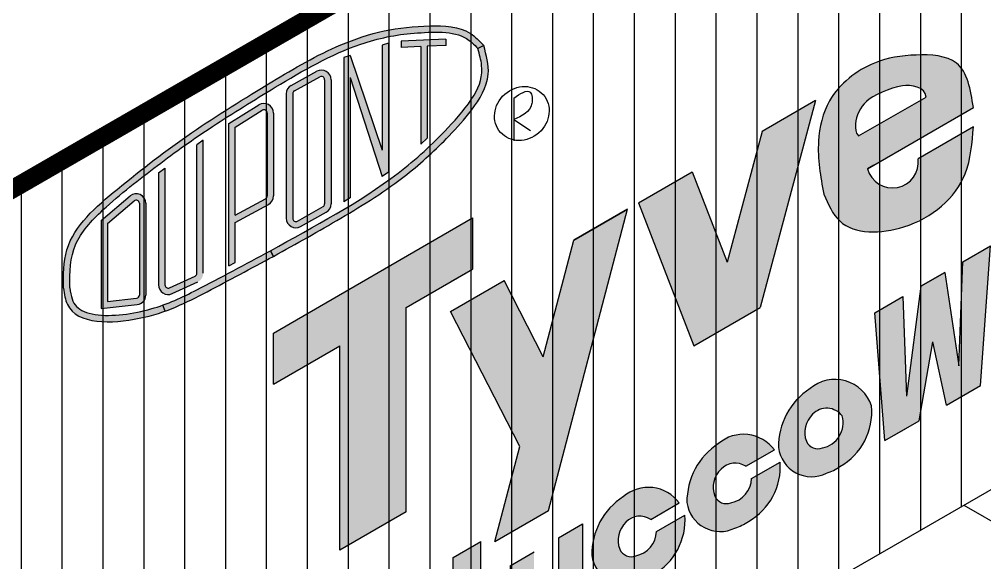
# Model space of a CAD drawing. Extents: x -129 to 6, y -4 to 100.
# Drawn here: x -28.01 to -23.287, y 50.001 to 52.658 of the extents above; entities that cross this region are included whole.
import ezdxf

# ---------------------------------------------------------------- set-up
doc = ezdxf.new("R2010")
doc.units = 0
doc.header["$LTSCALE"] = 1.5
doc.header["$MEASUREMENT"] = 0
doc.linetypes.add('DASHED', pattern=[0.75, 0.5, -0.25])
for name, color, linetype in [('8X11-TTB$0$B', 5, 'CONTINUOUS'), ('DUPONTLOGO', 242, 'CONTINUOUS'), ('RIGID_INSULATION', 191, 'CONTINUOUS'), ('STRUCTURE', 252, 'CONTINUOUS'), ('TYVEK', 160, 'DASHED')]:
    doc.layers.add(name, color=color, linetype=linetype)

# ---------------------------------------------------------------- blocks, each defined once
blk = doc.blocks.new('A$C1409495A')
at = {"layer": 'DUPONTLOGO', "color": 242}
for p, q in [((0.2343235615273898, 0.523827359091797), (0.2343235615273898, 1.616091367395711e-07)), ((0.2343235615273898, 0.2619137603504669), (0.4408312526641112, 0.1288168849679323))]:
    blk.add_line(p, q, dxfattribs=at)
blk.add_ellipse((0.333973993873542, 0.3360725358395484), major_axis=(0.2603864479023359, 0.231586749987972), ratio=0.9031737347499492, dxfattribs=at)
blk.add_spline([(0.2343235615273898, 0.523827359091797), (0.4345512185534517, 0.5967801724010542), (0.456416738787766, 0.4563911861724819), (0.2343235615273898, 0.2619137603504669)], degree=3, dxfattribs=at)
blk = doc.blocks.new('A$C556B52D5')
at = {"layer": 'DUPONTLOGO'}
h = blk.add_hatch(color=182, dxfattribs=at)
h.paths.add_polyline_path([(3.220264813318892, 1.250231257260538), (3.220264813318892, 1.080347257260584), (3.337963901076108, 1.148300857260594), (3.337963901076108, 1.356978271928597, 0.1510529132693857), (3.431005723199064, 1.368594313871014, 0.08923826883145888), (3.539889841216763, 1.434766853157114, 0.2127480191166086), (3.657588928973951, 1.689255506256856, 0.5384264693989396), (3.422573142901342, 1.820058025804045, 0.2200211352466317), (3.337963901076108, 1.735366826756533), (3.337963901076108, 1.771208857260476), (3.220264813318892, 1.703255257260466), (3.220264813318892, 1.567348057260475)])
h.paths.add_polyline_path([(3.35794545335682, 1.552846436854779, -0.3108884899091896), (3.431747531988535, 1.678124255435947, -0.6341536017397044), (3.517481290747781, 1.630407496305367, -0.2127480191125775), (3.474544663535625, 1.537570035655762, -0.1005835782634751), (3.429270055035857, 1.511430728250346, -0.466116901835484)], flags=16)
h = blk.add_hatch(color=182, dxfattribs=at)
h.paths.add_polyline_path([(2.866555162046581, 1.49461787715336, 0.1102468081658543), (2.823726735144135, 1.360683174634786), (2.940060183766462, 1.427848322512645, -0.269000115708438), (2.996925478441995, 1.492856726038013, -0.35318688436833), (3.049689101162244, 1.491142607482104, -0.1905419740582252), (3.059627027094962, 1.440626988142057, 0.1143185812800171), (2.853646774312352, 1.301723845304465, 0.4546119229539555), (2.878959453776503, 1.121034625690712, 0.4058134010112067), (3.059627027094962, 1.187140956163361), (3.059627027094962, 1.157486988141969), (3.177326114852178, 1.225440588141979), (3.177326114852178, 1.461650777815052, 0.379186610570399), (3.05268037862362, 1.582523709482331, 0.2442004430970248)])
h.paths.add_polyline_path([(3.053334073327221, 1.350127131992565, -0.0009435784860128665), (3.053334073327221, 1.264852863779893, -0.2711281288692511), (2.986931959544393, 1.212794128533034, -0.4382804466287078), (2.938755345494684, 1.251992002027464, -0.3038765555789979), (2.957941888496464, 1.297157168241469, -0.1081086455131748)], flags=16)
for points in [[(1.909017475698192, 0.4931822539110584), (2.075757850020935, 0.5894498539110344), (2.142898308525716, 0.9766701083905645), (2.210038767030511, 0.6669769774935048), (2.376779141353239, 0.7632445774935235), (2.425820427918765, 1.445442398367007), (2.28991322791876, 1.366976339862148), (2.270849962371756, 0.859018454503186), (2.201747852404338, 1.316074036575685), (2.084048764647108, 1.248120436575661), (2.014946654679676, 0.7112726109206591), (1.9958833891327, 1.197218133289212), (1.859976189132695, 1.118752074784297)], [(2.452295688500158, 0.8068440763170486), (2.588202888500177, 0.8853101348218644), (2.588202888500177, 1.143356762529478, -0.4035437564934867), (2.756393528137693, 1.253593155795983), (2.794566980269138, 1.396074971478313, 0.3188248953897637), (2.588202888500177, 1.307517224878026), (2.588202888500177, 1.338334134821949), (2.452295688500158, 1.25986807631709)], [(1.228579717029277, 0.3676150612691345), (1.367744624238924, 0.4479619579083334, 0.4351274600614082), (1.095003226833285, 0.4792383212486442, 0.2576403943727183), (0.9399678756225569, 0.1904522666843462, 0.5131396402506846), (1.175142776218081, 0.06563904127965259, 0.01050506829098769), (1.184130735371326, 0.0685525201245838), (1.279198882875676, 0.1234401406775731, 0.2510258907919918), (1.395868999822028, 0.3879188152496056), (1.25680009866349, 0.3076273477298201, -0.3480232729081373), (1.155463101401324, 0.1892803952458877, -0.3993521555086357), (1.076983086939094, 0.2215131761647768, -0.3084390351191073), (1.107582028681151, 0.3535772167632132, -0.3602356893464677)], [(0.7628750544271554, 0.1083065933673595), (0.9020399616368024, 0.1886534900065584, 0.4351274600614082), (0.6292985642311635, 0.2199298533468692, 0.2576403943727183), (0.4742632130204072, -0.06885620121742875, 0.5131396402506846), (0.7094381136159598, -0.1936694266221224, 0.01050506829098769), (0.7184260727691765, -0.1907559477771912), (0.8134942202735544, -0.1358683272241876, 0.2510258907919918), (0.9301643372199067, 0.1286103473478306), (0.7910954360613403, 0.04831887982804517, -0.3480232729081373), (0.6897584387992026, -0.07002807265588729, -0.3993521555086357), (0.6112784243369731, -0.03779529173699814, -0.3084390351191073), (0.6418773660790293, 0.09426874886143821, -0.3602356893464677)], [(0.4293424056594972, 0.08579927478440652), (0.3116433179023375, 0.01784567478443932), (0.3116433179023375, -0.2868594767287647, -0.4598255834214006), (0.1924717851287596, -0.3364413469409016), (0.1924717851287596, -0.0509580417421347), (0.07477269737154302, -0.1189116417421303), (0.07477269737157144, -0.4308394918111986, 0.6959710472286621), (0.3116433179023375, -0.3813496115014203), (0.3116433179023375, -0.4351783252154604), (0.4293424056595256, -0.3672247252155074)], [(-0.06747560943014719, -0.3395362019920896), (0.0333294233973902, -0.2813363891534522), (0.0333294233973902, -0.1454291891534325), (-0.06747560943014719, -0.2036290019920699), (-0.06747560943014719, -0.0001789190926757556), (-0.2033828094301242, -0.07864497759744893), (-0.2033828094301242, -0.2820950604968431), (-0.3041878422576474, -0.3402948733355089), (-0.3041878422576474, -0.4762020733355001), (-0.2033828094301384, -0.4180022604968627), (-0.2033828094301384, -0.5674168540563755, 0.5225497163138262), (-0.05170225025119635, -0.6449559867979247), (0.0333294233973902, -0.5958629271273281), (0.0333294233973902, -0.4754519788432816), (-0.02887058507889151, -0.5113631704806636, -0.5625580543673786), (-0.06747560943011877, -0.4755261617689399)]]:
    blk.add_hatch(color=182, dxfattribs=at).paths.add_polyline_path(points)
h = blk.add_hatch(color=182, dxfattribs=at)
h.paths.add_polyline_path([(1.542590036035136, 0.7476292588231246, 0.2576403943729867), (1.387554684824266, 0.4588432042585566, 0.5131396402510344), (1.622729585420075, 0.3340299788541472, 0.08200931940621184), (1.688514270311856, 0.366304745021452, 0.29702570383043), (1.842907874639394, 0.6626091314042526, 0.5350210848518762)])
h.paths.add_polyline_path([(1.700046011454873, 0.6138802350381241, -0.4359844533382529), (1.603049910603119, 0.4576713328202828, -0.4605665040670404), (1.52059977588695, 0.5019700991498013, -0.2797514858276361), (1.55516883788269, 0.6219681543374094, -0.460315170099053)], flags=16)
h = blk.add_hatch(color=182, dxfattribs=at)
h.paths.add_polyline_path([(-0.4467336112185762, -0.4282298547628756), (-0.3253262739295906, -0.3581352958974406, 0.3833598428823599), (-0.5982684743415234, -0.3010769027800535, 0.006267936530740595), (-0.6038290225501441, -0.3031608970196231), (-0.6661435549834209, -0.3391382090944006, 0.2576051533683898), (-0.7532585619563861, -0.5507873737294773, 0.2549531592135616), (-0.6459706467513229, -0.6574913750962565), (-0.4238529442116885, -0.529251659743224, 0.1582498796631523), (-0.5368382539978995, -0.5293282011426896, -0.3895611696277511), (-0.6194674898760013, -0.5077898538515768, -0.4995739648540094), (-0.5727612146888248, -0.4072690834878046, -0.3054239474705804)])
h.paths.add_polyline_path([(-0.5378085997733137, -0.7901163547244181, -0.3993521555088841), (-0.6162886142355717, -0.757883573805529), (-0.7419805679708418, -0.8304518571295745, 0.430790463786374), (-0.5190173222452188, -0.9141948390181511), (-0.3907387852704289, -0.8401331911644974, 0.265575237187334), (-0.3200752105772722, -0.6148457666579503, 0.1904806476944564), (-0.4238529442116885, -0.529251659743224), (-0.6459706467513229, -0.6574913750962565, 0.08450102541924148), (-0.5932867847143086, -0.6635660849500908, -0.3831592690512692), (-0.4631886872449229, -0.6801107705219493, -0.4628738758274196)])
at = {"layer": 'DUPONTLOGO', "color": 182}
for p, q in [((3.220264813318892, 1.70325525726048), (3.337963901076108, 1.771208857260476)), ((3.337963901076108, 1.735366826756518), (3.337963901076108, 1.771208857260476)), ((3.220264813318892, 1.250231257260538), (3.220264813318892, 1.703255257260437)), ((3.220264813318892, 1.70325525726048), (3.220264813318892, 1.567348057260475)), ((2.28991322791876, 1.366976339862148), (2.425820427918751, 1.445442398366993)), ((2.376779141353239, 0.7632445774935235), (2.425820427918751, 1.445442398366922)), ((2.822361096009246, 1.359894722512635), (2.940060183766462, 1.427848322512645)), ((2.822361096009246, 1.359894722512635), (2.940060183766462, 1.427848322512645)), ((3.177326114852178, 1.225440588141964), (3.177326114852178, 1.461650777815279)), ((2.756393528140336, 1.253593155805845), (2.794566980269138, 1.396074971478313)), ((3.220264813318892, 1.250231257260495), (3.220264813318892, 1.3861384572605)), ((2.270849962371756, 0.859018454503186), (2.28991322791876, 1.366976339862148)), ((2.452295688500158, 1.25986807631709), (2.588202888500177, 1.338334134821935)), ((2.588202888500177, 1.307517224878026), (2.588202888500177, 1.338334134821906)), ((3.337963901076108, 1.148300857260494), (3.337963901076108, 1.356978271928597)), ((3.698722541961246, 1.339855125132146), (3.698722541961246, 1.130324246139082)), ((2.084048764647122, 1.248120436575675), (2.201747852404338, 1.316074036575671)), ((2.201747852404338, 1.316074036575671), (2.084048764647122, 1.248120436575675)), ((2.084048764647122, 1.248120436575647), (2.20174785240431, 1.316074036575671)), ((2.201747852404338, 1.316074036575671), (2.270849962371756, 0.859018454503186)), ((2.084048764647122, 1.248120436575675), (2.014946654679676, 0.7112726109206591)), ((2.452295688500158, 0.806844076317148), (2.452295688500158, 1.259868076317048)), ((2.452295688500158, 0.8068440763171054), (2.452295688500158, 1.259868076317048)), ((3.220264813318892, 1.250231257260495), (3.220264813318892, 1.080347257260499)), ((3.698722541961246, 1.235089685635614), (3.781325618415934, 1.181850935482601)), ((1.859976189132709, 1.118752074784325), (1.995883389132672, 1.197218133289212)), ((1.9958833891327, 1.19721813328924), (2.014946654679676, 0.7112726109206591)), ((3.177326114852178, 1.225440588142064), (3.059627027094962, 1.157486988142054)), ((3.059627027094962, 1.157486988142054), (3.177326114852178, 1.225440588142064)), ((3.177326114852178, 1.225440588141964), (3.059627027094962, 1.157486988141969)), ((3.059627027094962, 1.157486988142054), (3.059627027094962, 1.187140956163361)), ((2.588202888500177, 0.8853101348219639), (2.588202888500177, 1.143356762529478)), ((3.220264813318892, 1.080347257260499), (3.337963901076108, 1.148300857260494)), ((3.220264813318892, 1.080347257260499), (3.337963901076108, 1.148300857260494)), ((3.337963901076108, 1.148300857260594), (3.220264813318892, 1.080347257260584)), ((1.909017475698192, 0.4931822539110584), (1.859976189132681, 1.11875207478441)), ((2.075757850020921, 0.5894498539110344), (2.14289830852573, 0.9766701083905645)), ((2.210038767030511, 0.666976977493519), (2.14289830852573, 0.9766701083905645)), ((2.452295688500158, 0.8068440763170486), (2.588202888500177, 0.8853101348218644)), ((2.210038767030511, 0.666976977493519), (2.376779141353239, 0.7632445774935235)), ((1.909017475698192, 0.4931822539110584), (2.075757850020921, 0.5894498539110344)), ((1.958058762263704, 0.5214962539110246), (2.075757850020921, 0.5894498539110344)), ((1.228579717029845, 0.3676150612694613), (1.367744624237957, 0.4479619579077792)), ((1.256800098667071, 0.3076273477318949), (1.395868999823222, 0.3879188152502735)), ((0.7628750544277239, 0.1083065933676863), (0.9020399616358361, 0.1886534900060042)), ((0.7910954360649498, 0.04831887983011995), (0.930164337221072, 0.1286103473484985)), ((0.311643317902309, 0.01784567478442511), (0.4293424056595541, 0.08579927478442073)), ((0.4293424056595256, 0.08579927478442073), (0.4293424056595256, -0.3672247252155927)), ((0.4293424056595256, 0.08579927478442073), (0.4293424056595256, -0.3672247252155927)), ((0.3116433179023375, 0.01784567478442511), (0.3116433179023375, -0.294082175284629)), ((-0.2033828094301384, -0.07864497759744893), (-0.06747560943014719, -0.0001789190926615447)), ((-0.06747560943014719, -0.2036290019920699), (-0.06747560943014719, -0.0001789190926615447)), ((-0.2033828094301384, -0.2820950604968573), (-0.2033828094301384, -0.0786449775974205)), ((0.07477269737154302, -0.1189116417421161), (0.1924717851287596, -0.0509580417421347)), ((0.07477269737157144, -0.1189116417421445), (0.07477269737157144, -0.4308394918111986)), ((0.0333294233973902, -0.1454291891534325), (-0.06747560943014719, -0.2036290019920699)), ((0.0333294233973902, -0.1454291891534325), (0.0333294233973902, -0.2813363891534522)), ((-0.2033828094301384, -0.2820950604968431), (-0.3041878422576474, -0.3402948733354947)), ((0.0333294233973902, -0.2813363891534522), (-0.06747560943014719, -0.3395362019920753)), ((0.1696133662229329, -0.5171793560507894), (0.1696133662229613, -0.2581910456141117)), ((-0.4467336112202531, -0.4282298547638419), (-0.3253262739295906, -0.3581352958974406)), ((-0.3041878422576474, -0.3402948733354947), (-0.3041878422576474, -0.4762020733355001)), ((-0.06747560943011877, -0.4879099182419537), (-0.06747560943011877, -0.3395362019920896)), ((0.4293424056595256, -0.3672247252155358), (0.3116433179023375, -0.4351783252154604)), ((-0.2033828094301384, -0.4180022604968627), (-0.3041878422576474, -0.4762020733355001)), ((-0.2033828094301384, -0.5674168540563045), (-0.2033828094301384, -0.4180022604968627)), ((0.3116433179023375, -0.3813496115021593), (0.3116433179023375, -0.4351783252156025)), ((-0.02887058507889151, -0.5113631704806636), (0.0333294233973902, -0.4754519788432816)), ((0.0333294233973902, -0.4754519788432816), (0.0333294233973902, -0.5958629271273281)), ((-0.05170225025119635, -0.6449559867979247), (0.0333294233973902, -0.5958629271273281)), ((-0.7419805679708418, -0.8304518571295745), (-0.6162886142355717, -0.757883573805529))]:
    blk.add_line(p, q, dxfattribs=at)
for centre, radius, start, end in [((3.471840812644984, 1.686228751804691), 0.1426098799564579, 110.2105893492982, 159.8448836613189), ((3.496954223936427, 1.677169867013859), 0.16108870580646, 4.302644154221156, 117.4994364248621), ((3.485851397955855, 1.561873691251876), 0.1282241084419046, 114.9576143071204, 184.0370863664979), ((3.463368150744884, 1.634059470138467), 0.05423623174455069, 356.1390915240989, 125.6629890549764), ((3.313225494013125, 1.694059206654671), 0.3443969379589824, 311.1588234981752, 359.2008039163069), ((3.391857509674054, 1.632159886210189), 0.1256360029674368, 311.1588234981752, 359.2008039163069), ((3.044244632082382, 1.359388223132981), 0.2232948881816793, 89.03257730858849, 142.7272383383491), ((3.046769349350029, 1.451723562894543), 0.1309336420270183, 355.6517372763954, 89.45502386983706), ((3.410994769099489, 1.562081856593821), 0.05384721792741849, 189.8757153247517, 302.2048918752512), ((3.387595532719075, 1.635891733091412), 0.1312528382031388, 288.512606525581, 311.4873934744794), ((3.145165081496572, 1.331711524251446), 0.3227413314586834, 149.6846935596064, 174.84977403775), ((3.024537719999813, 1.411327952846591), 0.08607773662187951, 108.710260796148, 168.9349214221527), ((3.022245318221422, 1.459310289686428), 0.04202924789176032, 49.23419585552107, 127.0444057602404), ((2.990785540521614, 1.45331917123886), 0.07000172701720124, 349.5537856372033, 32.70552557598438), ((3.256430364981014, 0.9266100001822082), 0.550404412876884, 110.950504718799, 135.8852361100956), ((3.301542443149515, 1.704289050079623), 0.3597939643731721, 291.0895202086272, 311.4873934744557), ((2.753767070759864, 1.20642843233432), 0.1939856758249363, 77.85863984934684, 148.5929450614016), ((3.126698785418228, 1.105626999238282), 0.2552698491734899, 106.7023985631963, 131.3832206846837), ((-19.53996196764928, 1.307489997880495), 22.59333627245894, 359.8918739023284, 0.1081260977005305), ((3.365698350708612, 1.513261524588444), 0.1587250917730715, 259.9369019300025, 294.2959277864195), ((2.945131786309247, 1.222422312211791), 0.12107122106811, 133.841960115137, 236.8688669144573), ((2.98207495307517, 1.260247353514899), 0.04409919760165715, 123.1782117250907, 190.7894000886547), ((2.729469620179174, 1.111246993471667), 0.144870033989846, 79.2893823387389, 167.1943094208357), ((2.980907636449217, 1.254594820232711), 0.04223257386575714, 183.5334116264873, 278.2010089848225), ((2.975659695136443, 1.295550240039418), 0.0835202845813053, 277.7565608412225, 338.435773453929), ((2.935275363458601, 1.247058119774024), 0.1380340637099442, 245.92164427428, 334.2735380842099), ((1.66439337973128, 0.6049583809994772), 0.1875927341730743, 17.89771543515947, 130.4885972157508), ((1.726693649543279, 0.4627843371336411), 0.3391618638924875, 122.8757694327406, 180.6658041083846), ((1.53832069422981, 0.6329419208867506), 0.3060285833868252, 299.3920481145082, 5.563139503481089), ((1.636728196671868, 0.5334941606401458), 0.1203311122147795, 132.6712732316579, 201.2384925311235), ((1.624145573940467, 0.5559128008682563), 0.09550444931582021, 37.37005474894768, 136.2393852856154), ((1.579001605642418, 0.5808225994665719), 0.125477310491068, 281.0493610937683, 15.27517392190594), ((1.21680657052957, 0.3365674434251105), 0.1875927341730743, 36.42787382474449, 130.4885972157508), ((1.279106840341569, 0.1943933995592744), 0.3391618638924875, 122.8757694327406, 180.6658041083846), ((1.580770014600603, 0.5150820124028286), 0.06158230180832332, 204.1325881229911, 291.2102017748794), ((1.549939088007363, 0.4808436638648317), 0.1638679792394075, 187.7156708188158, 296.3722994449837), ((1.176558764738758, 0.2875218632938754), 0.09550444931582021, 56.99606474541741, 136.2393852856154), ((1.090733885028101, 0.3645509833123839), 0.3060285833868252, 299.3920481145082, 4.379272789398833), ((1.189141387470158, 0.2651032230657648), 0.1203311122147795, 132.6712732316579, 201.2384925311235), ((1.557896140294673, 0.5493588946617223), 0.2248775613299558, 286.7565379038971, 305.5097228778382), ((1.131414796440708, 0.3124316618922052), 0.125477310491068, 281.0493610937683, 357.8057050728499), ((0.7511019079274206, 0.07725897552332128), 0.1875927341730743, 36.42787382474449, 130.4885972157508), ((0.813402177739448, -0.0649150683425006), 0.3391618638924875, 122.8757694327406, 180.6658041083846), ((1.102352278805625, 0.212452726290465), 0.1638679792394075, 187.7156708188158, 296.3722994449837), ((1.133183205398893, 0.2466910748284477), 0.06158230180832332, 204.1325881229911, 291.2102017748794), ((0.7108541021366079, 0.02821339539210044), 0.09550444931582021, 56.99606474541741, 136.2393852856154), ((0.6250292224259795, 0.1052425154106089), 0.3060285833868252, 299.3920481145082, 4.379272789398833), ((1.110309331092964, 0.2809679570873413), 0.2248775613299558, 286.7565379038971, 305.5097228778382), ((0.7234367248680371, 0.005794755163989862), 0.1203311122147795, 132.6712732316579, 201.2384925311235), ((0.6657101338385587, 0.0531231939904302), 0.125477310491068, 281.0493610937683, 357.8057050728499), ((0.6674785427967436, -0.01261739307331311), 0.06158230180832332, 204.1325881229911, 291.2102017748794), ((0.6366476162035042, -0.04685574161131001), 0.1638679792394075, 187.7156708188158, 296.3722994449837), ((0.644604668490814, 0.02165948918556637), 0.2248775613299558, 286.7565379038971, 305.5097228778382), ((-0.493538322261287, -0.4814408032494839), 0.2085654366075409, 36.24276237429118, 120.1420331663472), ((-0.5179307894722172, -0.5238956251405824), 0.2368592971460902, 109.8268584416311, 186.5191158444226), ((0.2308004148724763, -0.2605582375119866), 0.08501370568697922, 243.2016164302631, 341.9783429684682), ((-0.5583654951483084, -0.4750692119777398), 0.06931157309093963, 101.9873517144121, 208.1694310614547), ((-0.525304044395881, -0.5112844327485249), 0.1143301180531384, 46.58921369883019, 114.5249191142769), ((0.1840416116124004, -0.3622219477871198), 0.1290273729379523, 212.127567155171, 351.4747642194781), ((-0.5664283121912774, -0.4735791876004782), 0.06311516501458447, 212.8223186662045, 297.9581452212949), ((-0.03728728097902945, -0.4817180400054468), 0.03081678975439623, 168.4089162763288, 285.850037320687), ((-0.6017847492716442, -0.5057741672777922), 0.1580205831033289, 196.5502772308719, 273.0827154719224), ((-0.4802277086970719, -0.7033118888630412), 0.1829619562423407, 28.91568002896116, 108.0237722808629), ((-0.1005755090486389, -0.553434053351296), 0.1037538419880937, 172.2547379656768, 298.1024831317161), ((-0.5374478376640468, -0.7442614847615943), 0.09813121602437098, 40.82295456538004, 124.6821445994519), ((-0.5525242613101113, -0.6656617470921304), 0.2379387002025857, 294.8998160433025, 12.33150098747543), ((-0.5471834142139755, -0.7034459565497428), 0.08717594315839773, 276.1734694986752, 15.52621180746126), ((-0.5600884957758012, -0.7327056751418723), 0.06158230180832332, 204.1325881229911, 291.2102017748794), ((-0.5909194223690406, -0.7669440236798692), 0.1638679792394075, 202.8024416010978, 296.3722994449837), ((-0.5829623700817308, -0.6984287928829929), 0.2248775613299558, 286.7565379038971, 305.5097228778382)]:
    blk.add_arc(centre, radius, start, end, dxfattribs=at)
blk.add_ellipse((3.738582714899707, 1.264753195831261), major_axis=(0.1041545791609349, 0.09263469999518924), ratio=0.9031737347499493, dxfattribs=at)
blk.add_spline([(3.698722541961246, 1.339855125132161), (3.77881360477167, 1.369036250455864), (3.787559812865396, 1.312880655964435), (3.698722541961246, 1.235089685635629)], degree=3, dxfattribs=at)

msp = doc.modelspace()

# ---------------------------------------------------------------- hatches: boundary and pattern name
at = {"layer": 'DUPONTLOGO'}
h = msp.add_hatch(color=242, dxfattribs=at)
edge = h.paths.add_edge_path()
edge.add_spline(control_points=[(-25.73772599962697, 52.52987773586523), (-25.75833791781814, 52.55169757792911), (-25.82602680179576, 52.62335324549841), (-26.01360019468935, 52.62922019753098), (-26.22471132793994, 52.60919848576417), (-26.49110591045378, 52.52058521873666), (-26.66460801265013, 52.41731124062935), (-26.77431281543462, 52.35201144738414)], knot_values=[0, 0, 0, 0, 0.220285061790062, 0.7234091388884258, 1.286951353986312, 1.843132986659582, 2.799533914085796, 2.799533914085796, 2.799533914085796, 2.799533914085796], degree=3, periodic=0)
edge.add_spline(control_points=[(-26.77431281543462, 52.35201144738414), (-26.90755567800861, 52.27062055838247), (-27.17178545158266, 52.10921681970222), (-27.50737026803582, 51.85094835366133), (-27.79419596282396, 51.60390560903157), (-27.7944519839596, 51.40718877894911), (-27.79453633361513, 51.34237773586522)], knot_values=[0, 0, 0, 0, 1.163314494387957, 2.30693276554946, 3.267609377414544, 3.739631528208764, 3.739631528208764, 3.739631528208764, 3.739631528208764], degree=3, periodic=0)
edge.add_spline(control_points=[(-27.79453633361513, 51.34237773586522), (-27.79428085602013, 51.34075523677937), (-27.79402537842514, 51.33913273769353), (-27.7937686784444, 51.33751127931698)], knot_values=[0, 0, 0, 0, 0.0117372134535125, 0.0117372134535125, 0.0117372134535125, 0.0117372134535125], degree=3, periodic=0)
edge.add_line((-27.79376867844439, 51.3375112793169), (-27.7628943301453, 51.34240057775419))
edge.add_spline(control_points=[(-27.76289433014529, 51.3424005777542), (-27.7630240548337, 51.34320129756359), (-27.76315347051224, 51.34400636716738), (-27.763282657666, 51.34481579107251)], knot_values=[0.001174582396085617, 0.001174582396085617, 0.001174582396085617, 0.001174582396085617, 0.002358172592853305, 0.002358172592853305, 0.002358172592853305, 0.002358172592853305], degree=3, periodic=0)
edge.add_spline(control_points=[(-27.76328265765946, 51.34481579103277), (-27.76315044689859, 51.42270163784094), (-27.76144752588129, 51.49403254746134), (-27.70777010123178, 51.61633830020433), (-27.65851977517054, 51.67250417929623), (-27.51639108454432, 51.80309036404901), (-27.42302571179565, 51.87497313936518), (-27.24631407224592, 52.0097745168228), (-27.15740158719858, 52.0727654150669), (-26.96465992658626, 52.1991131661077), (-26.86148127533783, 52.26214594266236), (-26.75832906855079, 52.32515847109563)], knot_values=[0.001204580648238207, 0.001204580648238207, 0.001204580648238207, 0.001204580648238207, 0.1148556554967574, 0.1148556554967574, 0.2297113109935148, 0.2297113109935148, 0.3984913275604529, 0.3984913275604529, 0.5672713441273911, 0.5672713441273911, 0.7479263056417517, 0.7479263056417517, 0.7479263056417517, 0.7479263056417517], degree=3, periodic=0)
edge.add_spline(control_points=[(-26.75832906855079, 52.32515847109563), (-26.6219173048223, 52.40635509824035), (-26.48638348017369, 52.48616823148662), (-26.25415825293579, 52.5653402629495), (-26.16863909950801, 52.58277101537784), (-25.98869222641263, 52.59679744414059), (-25.88505906043141, 52.60266381019557), (-25.80334423937241, 52.5525577799587), (-25.78522740161728, 52.53450975003903), (-25.76582322263778, 52.51409852521521)], knot_values=[0, 0, 0, 0, 0.2378461726929006, 0.2378461726929006, 0.3759363467751121, 0.3759363467751121, 0.5140265208573236, 0.5140265208573236, 0.5560477353908875, 0.5560477353908875, 0.5560477353908875, 0.5560477353908875], degree=3, periodic=0)
edge.add_line((-25.76582322263771, 52.51409852521515), (-25.737725999627, 52.52987773586525))
h = msp.add_hatch(color=242, dxfattribs=at)
edge = h.paths.add_edge_path()
edge.add_spline(control_points=[(-25.73772599962697, 52.52987773586523), (-25.72479880117711, 52.48237308510368), (-25.69438953163029, 52.37062561442477), (-25.78915463193801, 52.21464673670806), (-25.93060648322292, 52.05926101495435), (-26.13606188236539, 51.86839570299959), (-26.43284822411691, 51.6842155009951), (-26.65565891030095, 51.56014393289966), (-26.76613116662105, 51.49862773586521)], knot_values=[0, 0, 0, 0, 0.07140672790437241, 0.16797347427779, 0.251697098529822, 0.3916885399395568, 0.5846187000068773, 0.7743438912938334, 0.7743438912938334, 0.7743438912938334, 0.7743438912938334], degree=3, periodic=0)
edge.add_line((-26.76613116662105, 51.49862773586528), (-26.78089671066647, 51.5261739092224))
edge.add_spline(control_points=[(-26.78089676667145, 51.52617387806091), (-26.56668389055388, 51.64544751910978), (-26.34825412629974, 51.75955712154133), (-26.069052995251, 51.97240364066756), (-25.98745927822505, 52.0481921965583), (-25.86573209866159, 52.17647099193629), (-25.8195283470542, 52.22934211667224), (-25.7563124966999, 52.33562148065752), (-25.74191567059891, 52.38128753486843), (-25.75109370657222, 52.45823639474882), (-25.75810354181697, 52.48556933985088), (-25.76582322263778, 52.51409852521514)], knot_values=[0.0002505584379334802, 0.0002505584379334802, 0.0002505584379334802, 0.0002505584379334802, 0.3681301305683303, 0.3681301305683303, 0.5353339496185356, 0.5353339496185356, 0.6400473331687101, 0.6400473331687101, 0.7273425474151587, 0.7273425474151587, 0.7705355621334626, 0.7705355621334626, 0.7705355621334626, 0.7705355621334626], degree=3, periodic=0)
edge.add_line((-25.76582322263778, 52.51409852521517), (-25.73772599962707, 52.52987773586525))
for color, points in [(242, [(-26.42238116662107, 51.76484341266619), (-26.3911311666213, 51.78550626075175), (-26.39113116662084, 52.37358842517003), (-26.23488116662107, 51.88882050118062), (-26.20363116662107, 51.90948334926636), (-26.20363116662107, 52.54084690302572), (-26.23488116662084, 52.53080334687477), (-26.23488116662084, 52.01805267954042), (-26.39113116662096, 52.48058556611965), (-26.42238116662107, 52.4705420099686)]), (242, [(-26.01478978385781, 52.52568802271281), (-25.92238116662119, 52.5296582523983), (-25.92238116662107, 52.56093708116547), (-26.14113116662107, 52.55153873965067), (-26.14113116662107, 52.52025991088352), (-26.04603978385781, 52.52434540249641), (-26.04603978385781, 52.04650103097765), (-26.01478978385781, 52.07576599767776)]), (182, [(-24.54694106942345, 51.47066842114423), (-24.71769424489658, 51.91195577674329), (-24.97995377131573, 51.76054016856776), (-24.70932083263309, 51.06112773586521), (-24.38456130621393, 51.24862773586521), (-24.1139283675313, 52.26054016856777), (-24.37618789395044, 52.10912456039213)]), (242, [(-27.10988116662096, 52.06588347658448), (-27.14113116662096, 52.04449318101672), (-27.14113116662119, 51.41612558012456, -0.293438824916739), (-27.1502554856505, 51.40191706957922), (-27.27525548565051, 51.3447270411983, -0.5462656304043499), (-27.29738116662119, 51.35893555174366), (-27.29738116662107, 51.92983806139751), (-27.32863116662096, 51.90764257928061), (-27.32863116662119, 51.35893555174358, 0.5462656304051979), (-27.26225412370906, 51.31631002010756), (-27.13725412370895, 51.37350004848856, 0.2934388249164515), (-27.10988116662107, 51.41612558012456)]), (182, [(-25.03408035905223, 51.72929016856774), (-25.29633988547139, 51.577874560392), (-25.44628239734068, 51.00731933814963), (-25.63784623641759, 51.38070577674334), (-25.90010576283665, 51.22929016856773), (-25.5614306282418, 50.56916191599176), (-25.68359941189049, 50.10429016856781), (-25.42133988547138, 50.2557057767434)]), (182, [(-26.44137164020193, 51.06112773586518), (-26.44137164020193, 50.0611277358652), (-26.11661211378279, 50.2486277358652), (-26.11661211378267, 51.24862773586519), (-25.79185258736353, 51.43612773586519), (-25.79185258736353, 51.68612773586521), (-26.76613116662107, 51.12362773586518), (-26.76613116662107, 50.87362773586521)])]:
    msp.add_hatch(color=color, dxfattribs=at).paths.add_polyline_path(points)
h = msp.add_hatch(color=182, dxfattribs=at)
edge = h.paths.add_edge_path()
edge.add_spline(control_points=[(-23.34217706271821, 52.22598919216733), (-23.35603372761343, 52.31328599887049), (-23.38179074729013, 52.47555488427474), (-23.63119392276113, 52.49058862128918), (-23.85331284593634, 52.45515090977553), (-24.05714519057481, 52.29650188867392), (-24.11672879036792, 52.04233892711222), (-24.08950851749626, 51.8888506620838), (-24.07433284311339, 51.80327885526747)], knot_values=[0, 0, 0, 0, 0.5827593182052485, 1.083243575514109, 1.602995822488099, 2.320452805997204, 2.834594860345293, 3.482391664081016, 3.482391664081016, 3.482391664081016, 3.482391664081016], degree=3, periodic=0)
edge.add_spline(control_points=[(-24.07433284311348, 51.80327885526747), (-24.05273577149115, 51.75386803331043), (-23.98666971508577, 51.60271892348965), (-23.63024750723519, 51.61167014155731), (-23.36442237390992, 51.83808803878822), (-23.34818796519489, 52.05275664948281), (-23.3421770627184, 52.13223919216725)], knot_values=[0, 0, 0, 0, 0.3828216730715811, 1.171062387004566, 2.162538929496697, 2.745476785218138, 2.745476785218138, 2.745476785218138, 2.745476785218138], degree=3, periodic=0)
edge.add_line((-23.3421770627184, 52.13223919216728), (-23.61281000140094, 51.97598919216734))
edge.add_arc((-23.73779352550486, 51.95908556918226), 0.1261214246964348, -165.32686731615115, 7.702335397980789, ccw=False)
edge.add_line((-23.85980170669765, 51.92713846462664), (-23.82931635234724, 51.94473919216724))
edge.add_line((-23.82931635234724, 51.94473919216725), (-23.34217706271822, 52.22598919216735))
edge = h.paths.add_edge_path(flags=16)
edge.add_spline(control_points=[(-23.90481018707162, 52.08865280636669), (-23.91926520699791, 52.10243675600697), (-23.91926520699791, 52.12273291983357), (-23.91800492180639, 52.1860751539099), (-23.89516576708222, 52.22809779197897), (-23.8348126528562, 52.2832185408267), (-23.75052634389969, 52.32377874091919), (-23.64750811420938, 52.33833844421235), (-23.57583932586214, 52.32911107055562), (-23.57362802041927, 52.27697818486551)], knot_values=[0.1693351350576057, 0.1693351350576057, 0.1693351350576057, 0.1693351350576057, 0.2360340609454792, 0.2360340609454792, 0.3507194281854419, 0.3507194281854419, 0.4654047954254047, 0.4654047954254047, 0.5437012250705168, 0.5437012250705168, 0.5437012250705168, 0.5437012250705168], degree=3, periodic=0)
edge.add_line((-23.57362802041927, 52.27697818486551), (-23.90481018707169, 52.08865280636684))
h = msp.add_hatch(color=242, dxfattribs=at)
h.paths.add_polyline_path([(-26.48488116662119, 52.36241184647473, 0.5705986825332914), (-26.55436424309138, 52.40347448768685), (-26.67936424309149, 52.33465257376802, 0.2733997692986943), (-26.70363116662119, 52.29358993255591), (-26.70363116662096, 51.68483883822048, 0.5736723652120749), (-26.6337687149116, 51.64398736714649), (-26.50876871491172, 51.71432587364635, 0.2709125763483397), (-26.48488116662107, 51.75517734472035)])
h.paths.add_polyline_path([(-26.67238116662096, 52.29358993255595, -0.2733997692993366), (-26.66429219211105, 52.30727747962669), (-26.53929219211121, 52.37609939354548, -0.5705986825354118), (-26.51613116662107, 52.3624118464748), (-26.51613116662107, 51.75517734472043, -0.2709125763483546), (-26.52409368271795, 51.74156018769576), (-26.64909368271795, 51.67122168119585, -0.5736723652121564), (-26.67238116662107, 51.68483883822052)], flags=16)
h = msp.add_hatch(color=242, dxfattribs=at)
h.paths.add_polyline_path([(-26.98488116662119, 51.4522165566558), (-26.95363116661334, 51.469060124759), (-26.95363116652319, 51.66477857700762), (-26.79076570129492, 51.75256211475297, 0.2758007751185078), (-26.76613116683151, 51.79382501959562), (-26.76613116665734, 52.19948455254269, 0.5880955590562669), (-26.83773390439497, 52.23930671487702), (-26.9848811663779, 52.14793500898085)])
h.paths.add_polyline_path([(-26.95363116650693, 51.70027883456918), (-26.80559267831935, 51.78007071799492, 0.2758007751164118), (-26.79738116683162, 51.79382501960906), (-26.79738116665734, 52.19948455255611, 0.5880955590582391), (-26.82124874590325, 52.21275860666757), (-26.95363116630923, 52.13055519071439)], flags=16)
at = {"layer": 'DUPONTLOGO', "linetype": 'CONTINUOUS'}
h = msp.add_hatch(color=256, dxfattribs=at)
edge = h.paths.add_edge_path()
edge.add_line((-27.60988116662108, 51.67360546159171), (-27.60988116662108, 51.24297045997623))
edge.add_line((-27.60988116662108, 51.24297045997623), (-27.43286069227278, 51.26252015737904))
edge.add_arc((-27.43800616662119, 51.3091118918255), 0.04687500000000024, 276.3020641363324, 359.9999999999296)
edge.add_line((-27.39113116662119, 51.30911189182545), (-27.39113116662074, 51.75797191405611))
edge.add_arc((-27.43800616662074, 51.75797191405616), 0.04687500000000024, 359.9999999999345, 490.3159340501479)
edge.add_line((-27.46833437851805, 51.79371355906749), (-27.60988116662108, 51.67360546159171))
edge = h.paths.add_edge_path(flags=16)
edge.add_line((-27.57863116662119, 51.65913810486969), (-27.57863116662108, 51.27786162345623))
edge.add_line((-27.57863116662108, 51.27786162345623), (-27.43629100850509, 51.2935813136767))
edge.add_arc((-27.43800616662119, 51.3091118918255), 0.01562500000000008, 276.3020641363324, 359.9999999999296)
edge.add_line((-27.42238116662131, 51.30911189182548), (-27.42238116662074, 51.75797191405615))
edge.add_arc((-27.43800616662074, 51.75797191405616), 0.01562500000000008, 359.9999999999345, 490.3159340501479)
edge.add_line((-27.44811557058651, 51.76988579572662), (-27.57863116662119, 51.65913810486969))
at = {"layer": 'DUPONTLOGO'}
h = msp.add_hatch(color=242, dxfattribs=at)
edge = h.paths.add_edge_path()
edge.add_spline(control_points=[(-26.78089676667127, 51.52617387806092), (-26.90361111747364, 51.46039089856524), (-27.02622424544091, 51.39411612161644), (-27.19562062035072, 51.30682509267485), (-27.24856917119354, 51.28125745379627), (-27.30738017658491, 51.26026600452941)], knot_values=[0.2810519083259743, 0.2810519083259743, 0.2810519083259743, 0.2810519083259743, 0.4864092395876137, 0.4864092395876137, 0.5821236414411974, 0.5821236414411974, 0.5821236414411974, 0.5821236414411974], degree=3, periodic=0)
edge.add_line((-27.30738017658492, 51.26026600452939), (-27.29687624312383, 51.2308375045698))
edge.add_spline(control_points=[(-27.29687624312383, 51.2308375045698), (-27.22280144056396, 51.25728146058133), (-27.05621054294621, 51.34313681695529), (-26.87630264449187, 51.43957264360456), (-26.76613116662105, 51.49862773586521)], knot_values=[1.40530041600684, 1.40530041600684, 1.40530041600684, 1.40530041600684, 1.988796057392389, 2.910618207206029, 2.910618207206029, 2.910618207206029, 2.910618207206029], degree=3, periodic=0)
edge.add_line((-26.76613122314257, 51.49862770556875), (-26.78089676667124, 51.52617387806092))
h = msp.add_hatch(color=242, dxfattribs=at)
edge = h.paths.add_edge_path()
edge.add_line((-27.29687624312383, 51.2308375045698), (-27.30738017658492, 51.26026600452941))
edge.add_spline(control_points=[(-27.30738017658492, 51.26026600452941), (-27.32616439027075, 51.25356134328479), (-27.3455466688653, 51.24732352718153), (-27.44919464214012, 51.21811346345787), (-27.55789154182597, 51.20155281044703), (-27.67969267646598, 51.22081394138552), (-27.71134090088557, 51.23424521099706), (-27.74901191029394, 51.27265223434178), (-27.75634672634909, 51.3019857875675), (-27.76289433014529, 51.3424005777542)], knot_values=[0.002358172592853314, 0.002358172592853314, 0.002358172592853314, 0.002358172592853314, 0.03292931765770496, 0.03292931765770496, 0.1592148645761405, 0.1592148645761405, 0.221312472747484, 0.221312472747484, 0.2810519083259742, 0.2810519083259742, 0.2810519083259742, 0.2810519083259742], degree=3, periodic=0)
edge.add_line((-27.76289433014529, 51.3424005777542), (-27.79376867844437, 51.33751127931691))
edge.add_spline(control_points=[(-27.7937686784444, 51.33751127931698), (-27.78958727606013, 51.31109924024239), (-27.763963038468, 51.16246388717008), (-27.49867482931022, 51.16985920400429), (-27.33575753768188, 51.21695727529569), (-27.29687624312383, 51.2308375045698)], knot_values=[0.0117372134535125, 0.0117372134535125, 0.0117372134535125, 0.0117372134535125, 0.2029254331721758, 1.099028038328669, 1.405300416006835, 1.405300416006835, 1.405300416006835, 1.405300416006835], degree=3, periodic=0)
at = {"layer": 'RIGID_INSULATION', "linetype": 'CONTINUOUS'}
h = msp.add_hatch(dxfattribs=at)
h.set_pattern_fill('INSUL', color=256, angle=30, style=0)
h.set_pattern_definition([(30, (0, 0.5370765465768201), (-0.1875, 0.3247595264191645), []), (30, (-0.06249999999999999, 0.6453297220498749), (-0.1875, 0.3247595264191645), [0.125, -0.125]), (30, (-0.125, 0.7535828975229298), (-0.1875, 0.3247595264191645), [0.125, -0.125])])
h.paths.add_polyline_path([(-20.04648629270992, 50.70764160368287), (-23.08198792823978, 48.95509391728415), (-25.1876485745215, 41.09666140186251), (-29.44454679508243, 38.63894006830881), (-29.44454679508241, 42.45782224051622), (-26.41451759646271, 47.69970741711207), (-20.04648629270992, 51.37629200454171)])
edge = h.paths.add_edge_path(flags=16)
edge.add_arc((-25.38461199237377, 47.46343371054355), 0.1188454220048272, 2.708658704974482, 117.2913412950225, ccw=False)
edge.add_arc((-25.5380076912698, 47.42615186029732), 0.2754690588207481, -68.9590057526081, 8.959005752608903, ccw=False)
edge.add_arc((-25.49954356695854, 47.27690911168698), 0.1236384612046946, 182.965864919179, 299.2642124522687, ccw=False)
edge.add_arc((-25.34105492565385, 47.3027296317984), 0.283796165914761, 110.2118754469862, 186.5185032252841, ccw=False)
edge = h.paths.add_edge_path(flags=16)
edge.add_arc((-25.38461199237377, 42.62823969611112), 0.1188454220048272, 2.708658704974482, 117.2913412950225, ccw=False)
edge.add_arc((-25.5380076912698, 42.59095784586489), 0.2754690588207481, -68.9590057526081, 8.959005752608903, ccw=False)
edge.add_arc((-25.49954356695854, 42.44171509725455), 0.1236384612046946, 182.965864919179, 299.2642124522687, ccw=False)
edge.add_arc((-25.34105492565385, 42.46753561736597), 0.283796165914761, 110.2118754469862, 186.5185032252841, ccw=False)
at = {"layer": 'STRUCTURE'}
h = msp.add_hatch(dxfattribs=at)
h.set_pattern_fill('AR-SAND', color=256, scale=0.25, style=0)
h.set_pattern_definition([(37.50000000000001, (-4.773322672650298, -0.5525579227162254), (-0.01574833952740204, 0.4817059422532897), [0, -0.38, 0, -0.425, 0, -0.40625]), (7.499999999999999, (-4.773322672650298, -0.5525579227162254), (0.4424441763169318, 0.7055365163074351), [0, -0.205, 0, -0.3425, 0, -0.13125]), (327.5, (-5.080822672650299, -0.5525579227162254), (0.7785354654378738, 0.001414763384241124), [0, -0.125, 0, -0.45, 0, -0.5875]), (317.5, (-5.080822672650299, -0.5525579227162254), (0.7515316511430733, 0.2194188912335623), [0, -0.0625, 0, -0.295, 0, -0.3375])])
h.paths.add_polyline_path([(-20.77988539374353, 56.90816657228302), (-20.98739614926717, 57.01930028939709), (-28.8874357182341, 52.45821031764456), (-28.68743571823408, 52.34274026380662)])
h.paths.add_polyline_path([(-28.67572445369182, 52.3359787620706), (-28.88743571823409, 52.45821031764455, 0.02202440919495274), (-30.0739268989961, 50.96016509151131, 0.06029966926027795), (-30.5711501125926, 50.06732833624255, 0.04506024657636597), (-30.91364535481512, 48.95070541885063, 0.02073115222964359), (-31.16284121862345, 47.46423683409245, -0.04479910819463411), (-31.35126912025023, 46.59796780833007, -0.02091384948871538), (-31.54088851474405, 46.07122198252299, -0.05565526587535707), (-31.84434460543664, 45.51384010845659, -0.01612494577826618), (-32.44883394781028, 44.70532972939123, -0.03370422444087551), (-32.93447273615042, 44.17520509492844), (-33.99387236006825, 43.16469633731224), (-33.79387236006831, 43.04922628347437), (-33.79387236006831, 43.02379452873272), (-32.76882172685037, 44.00153948774649, 0.03370422444086479), (-32.26135150772971, 44.555495371978, 0.01612494577826873), (-31.6475951986421, 45.37640040922087, 0.05565526587535749), (-31.31867039765097, 45.98056268385148, 0.02091384948871565), (-31.12225369436515, 46.52619082938362, 0.04479910819463601), (-30.92470308118325, 47.43440015370545, -0.02073115222964427), (-30.67879629864293, 48.90124916732429, -0.04506024657635373), (-30.34896028991446, 49.97659971507893, -0.06032015627787331), (-29.87960718239409, 50.81931069331373, -0.02256722528568807)])
h.paths.add_polyline_path([(-33.7938723600683, 43.04922628347436), (-33.99387236006825, 43.16469633731224), (-33.99569936717196, 39.97680286214347), (-33.7938723600683, 40.0933277390245)])
h.paths.add_polyline_path([(-33.7938723600683, 40.09332773902451), (-33.99569936717196, 39.97680286214348), (-33.99703387144406, 37.6482637705297), (-33.79387236006831, 37.76555912381147)])
h.paths.add_polyline_path([(-33.7938723600683, 37.76555912381147), (-33.99703387144407, 37.6482637705297), (-33.99753928868721, 36.76637539231039), (-33.7938723600683, 36.64878823624723)])
at = {"layer": 'TYVEK', "linetype": 'CONTINUOUS'}
h = msp.add_hatch(dxfattribs=at)
h.set_pattern_fill('_USER', color=23, scale=0.2, angle=90, style=0, pattern_type=0)
h.set_pattern_definition([(90, (0, 0.5370765465768201), (-0.2, 1.224646799147353e-17), [])])
edge = h.paths.add_edge_path()
edge.add_line((-28.07220418100133, 51.81084708291611), (-20.76817412920017, 56.0210501154789))
edge.add_line((-20.76817412920017, 56.0210501154789), (-20.76817412920017, 51.7622399462479))
edge.add_arc((-24.12298647113984, 47.37030652775704), 5.942619030519793, 131.6484600270024, 173.5477893954785)
edge.add_arc((-36.79331772751821, 48.3732301377626), 6.773648390752715, 310.91725342855193, 357.1641438401333, ccw=False)
edge.add_line((-32.35679212268926, 43.25468023771825), (-32.35679212268926, 38.48503441156195))
edge.add_line((-32.35679212268926, 38.48503441156195), (-30.17115720131352, 39.74691132176848))
edge.add_line((-30.17115720131351, 39.74691132176848), (-30.17115720131352, 42.87733095414973))
edge.add_line((-27.14132927906504, 48.11933233771269), (-30.17115720131352, 42.87733095414973))
edge.add_line((-27.14132927906503, 48.11933233771268), (-20.76817412920018, 51.79295867121025))

# ---------------------------------------------------------------- linework, layer by layer
at = {"layer": 'DUPONTLOGO', "color": 242}
for p, q in [((-26.20363116662107, 52.54084690302572), (-26.23488116662096, 52.53080334687472)), ((-26.23488116662084, 52.53080334687471), (-26.23488116662084, 52.01805267954067)), ((-26.20363116662107, 52.54084690302572), (-26.20363116662107, 51.90948334926636)), ((-25.92238116662107, 52.56093708116547), (-26.14113116662107, 52.55153873965067)), ((-26.14113116662107, 52.55153873965067), (-26.14113116662107, 52.52025991088351)), ((-26.0460397838577, 52.52434540249642), (-26.14113116662119, 52.5202599108835)), ((-26.04603978385781, 52.52501671260461), (-26.04603978385781, 52.04650103097765)), ((-25.92103978385781, 52.52971588336202), (-26.01478978385781, 52.52568802271281)), ((-26.01478978385781, 52.52568802271281), (-26.01478978385781, 52.07576599767773)), ((-25.92238116662107, 52.56093708116547), (-25.92238116662119, 52.52965825239831)), ((-25.73772599962702, 52.52987773586523), (-25.76582322263774, 52.51409852521513)), ((-26.39113116662096, 52.48058556611964), (-26.42238116662107, 52.47054200996859)), ((-26.39113116662096, 52.48058556611964), (-26.23488116662096, 52.01805267954075)), ((-26.42238116662107, 52.47054200996859), (-26.42238116662107, 51.76484341266617)), ((-26.67936424309149, 52.33465257376802), (-26.55436424309138, 52.40347448768685)), ((-26.6642921921111, 52.30727747962666), (-26.53929219211121, 52.37609939354548)), ((-26.51613116662107, 52.36241184647477), (-26.51613116662107, 51.75517734472043)), ((-26.48488116662119, 52.36241184647473), (-26.48488116662107, 51.75517734472035)), ((-26.39113116662084, 52.37358842517003), (-26.23488116662107, 51.88882050118061)), ((-26.39113116662084, 52.37358842517016), (-26.3911311666213, 51.78550626075187)), ((-26.70363116662119, 52.2935899325559), (-26.70363116662096, 51.68483883822048)), ((-26.67238116662096, 52.29358993255595), (-26.67238116662107, 51.68483883822052)), ((-26.98488116637801, 52.14793500898079), (-26.83773390439497, 52.23930671487702)), ((-26.95363116630923, 52.1305551907144), (-26.82124874590325, 52.21275860666757)), ((-26.79738116665734, 52.19948455255611), (-26.79738116683162, 51.79382501960906)), ((-26.76613116665734, 52.19948455254269), (-26.76613116683151, 51.79382501959562)), ((-26.98488116662119, 51.45221655665579), (-26.9848811663779, 52.14793500898075)), ((-26.95363116650693, 51.7002788345692), (-26.95363116630923, 52.1305551907144)), ((-27.10988116662096, 52.06588347658448), (-27.14113116662096, 52.04449318101672)), ((-27.10988116662107, 51.41612558012454), (-27.10988116662096, 52.06588347658448)), ((-26.01478978385781, 52.07576599767776), (-26.0460397838577, 52.04650103097775)), ((-27.14113116662119, 51.41612558012456), (-27.14113116662096, 52.04449318101672)), ((-27.32863116662097, 51.9076425792806), (-27.29738116662108, 51.9298380613975)), ((-27.29738116662108, 51.9298380613975), (-27.29738116662119, 51.35893555174356)), ((-26.20363116662107, 51.90948334926636), (-26.23488116662107, 51.88882050118061)), ((-27.32863116662097, 51.9076425792806), (-27.32863116662119, 51.35893555174358)), ((-27.60988116662108, 51.67360546159171), (-27.46833437851805, 51.79371355906749)), ((-27.57863116662119, 51.65913810486969), (-27.44811557058651, 51.76988579572662)), ((-26.95363116650704, 51.70027883456913), (-26.80559267831935, 51.78007071799492)), ((-26.3911311666213, 51.78550626075175), (-26.42238116662107, 51.76484341266617)), ((-27.42238116662074, 51.75797191405615), (-27.42238116662131, 51.30911189182548)), ((-27.39113116662074, 51.75797191405611), (-27.39113116662119, 51.30911189182545)), ((-26.95363116652307, 51.66477857700767), (-26.79076570129492, 51.75256211475297)), ((-26.64909368271795, 51.67122168119585), (-26.52409368271795, 51.74156018769576)), ((-27.60988116662108, 51.67360546159171), (-27.60988116662108, 51.24297045997623)), ((-26.6337687149116, 51.64398736714649), (-26.50876871491172, 51.71432587364635)), ((-27.57863116662119, 51.65913810486969), (-27.57863116662108, 51.27786162345623)), ((-26.95363116661334, 51.46906012475901), (-26.95363116652319, 51.66477857700752)), ((-26.78089676667124, 51.52617387806093), (-26.7661312231423, 51.49862770556825)), ((-26.76613116662107, 51.49862773586521), (-26.78089481758158, 51.52617037753802)), ((-26.98488116662119, 51.45221655665579), (-26.95363116661334, 51.469060124759)), ((-27.27525548565049, 51.34472704119831), (-27.15025548565037, 51.40191706957928)), ((-27.26225412370908, 51.31631002010754), (-27.13725412370896, 51.37350004848854)), ((-27.60988116662108, 51.24297045997623), (-27.43286069227278, 51.26252015737904)), ((-27.57863116662108, 51.27786162345623), (-27.43629100850509, 51.2935813136767)), ((-27.29687624312382, 51.23083750456978), (-27.30738017658493, 51.26026600452942))]:
    msp.add_line(p, q, dxfattribs=at)
at = {"layer": 'DUPONTLOGO', "color": 182}
for p, q in [((-24.11392836753129, 52.26054016856778), (-24.38456130621394, 51.24862773586521)), ((-24.11392836753129, 52.26054016856778), (-24.37618789395044, 52.10912456039215)), ((-23.90481018707164, 52.08865280636687), (-23.57362802041927, 52.27697818486551)), ((-23.85980170669763, 51.92713846462661), (-23.34217706271824, 52.22598919216733)), ((-24.37618789395044, 52.10912456039215), (-24.54694106942345, 51.47066842114423)), ((-23.34217706271847, 52.13223919216725), (-23.61281000140111, 51.97598919216725)), ((-24.97995377131572, 51.76054016856778), (-24.71769424489658, 51.91195577674329)), ((-24.71769424489658, 51.91195577674329), (-24.54694106942345, 51.47066842114423)), ((-23.82931635234724, 51.94473919216725), (-23.85980170669763, 51.92713846462666)), ((-25.42133988547137, 50.25570577674343), (-25.03408035905223, 51.72929016856775)), ((-25.29633988547126, 51.57787456039206), (-25.03408035905223, 51.72929016856775)), ((-25.03408035905223, 51.72929016856775), (-25.29633988547137, 51.57787456039212)), ((-24.97995377131572, 51.76054016856775), (-24.70932083263308, 51.06112773586521)), ((-26.76613116662107, 51.1236277358652), (-25.79185258736353, 51.6861277358652)), ((-25.79185258736353, 51.6861277358652), (-25.79185258736353, 51.4361277358652)), ((-25.44628239734068, 51.00731933814964), (-25.29633988547137, 51.57787456039206)), ((-26.11661211378256, 51.24862773586526), (-25.79185258736353, 51.4361277358652)), ((-25.90010576283665, 51.3736277358652), (-25.79185258736353, 51.4361277358652)), ((-25.90010576283665, 51.22929016856773), (-25.63784623641773, 51.38070577674326)), ((-25.90010576283665, 51.22929016856775), (-25.63784623641762, 51.38070577674325)), ((-25.44628239734068, 51.00731933814964), (-25.63784623641762, 51.38070577674338)), ((-26.11661211378279, 50.24862773586519), (-26.11661211378267, 51.24862773586512)), ((-24.70932083263308, 51.06112773586521), (-24.38456130621394, 51.24862773586521)), ((-25.56143062824169, 50.56916191599156), (-25.90010576283665, 51.22929016856773)), ((-26.76613116662107, 50.8736277358652), (-26.76613116662107, 51.12362773586521)), ((-26.76613116662107, 50.8736277358652), (-26.44137164020193, 51.06112773586515)), ((-26.44137164020193, 50.06112773586519), (-26.44137164020193, 51.06112773586519)), ((-25.68359941189051, 50.10429016856773), (-25.56143062824181, 50.56916191599174)), ((-26.11661211378279, 50.24862773586519), (-26.44137164020193, 50.06112773586519)), ((-25.68359941189063, 50.10429016856774), (-25.42133988547126, 50.25570577674347))]:
    msp.add_line(p, q, dxfattribs=at)
at = {"layer": 'DUPONTLOGO', "color": 242}
for centre, radius, start, end in [((-26.53175616662119, 52.36241184647473), 0.04687500000000024, 0, 118.8360950130634), ((-26.65675616662119, 52.2935899325559), 0.04687500000000024, 118.8360950130776, 180), ((-26.53175616662107, 52.36241184647477), 0.01562500000000008, 0, 118.8360950130787), ((-26.65675616662096, 52.29358993255595), 0.01562500000000008, 118.8360950130776, 180), ((-26.81300616665734, 52.19948455256283), 0.04687500000000024, 359.9999999753909, 121.838385909784), ((-26.81300616665734, 52.19948455256283), 0.01562500000000008, 359.9999999753909, 121.838385909784), ((-27.43800616662074, 51.75797191405616), 0.04687500000000024, 359.9999999999345, 130.3159340501479), ((-27.43800616662074, 51.75797191405616), 0.01562500000000008, 359.9999999999345, 130.3159340501479), ((-26.81300616683151, 51.79382501961577), 0.01562500000000008, 298.3244090050583, 359.9999999753739), ((-26.81300616683151, 51.79382501961577), 0.04687500000000024, 298.3244090050583, 359.9999999753739), ((-26.53175616662107, 51.75517734472043), 0.01562500000000008, 299.3668080741878, 0), ((-26.53175616662107, 51.75517734472034), 0.04687500000000024, 299.3668080742088, 1.017777498068325e-11), ((-26.65675616662096, 51.68483883822049), 0.04687500000000024, 180.0000000000094, 299.3668080741979), ((-26.65675616662107, 51.68483883822052), 0.01562500000000008, 180, 299.3668080742088), ((-27.15675616662108, 51.41612558012456), 0.01562500000000008, 294.5850530263787, 359.9999999999808), ((-27.28175616662119, 51.35893555174356), 0.04687500000000024, 179.9999999999788, 294.5850530263612), ((-27.28175616662119, 51.35893555174356), 0.01562500000000008, 179.9999999999788, 294.5850530263612), ((-27.43800616662119, 51.3091118918255), 0.01562500000000008, 276.3020641363324, 359.9999999999296), ((-27.43800616662119, 51.3091118918255), 0.04687500000000024, 276.3020641363324, 359.9999999999296)]:
    msp.add_arc(centre, radius, start, end, dxfattribs=at)
at = {"layer": 'DUPONTLOGO', "color": 182}
msp.add_arc((-23.73779352550486, 51.95908556918226), 0.1261214246964348, 194.6731326838768, 7.702335397941853, dxfattribs=at)
at = {"layer": 'DUPONTLOGO', "color": 242}
for points in [[(-26.77431281543462, 52.35201144738414), (-26.43696955225581, 52.53243306533761), (-26.22516585181378, 52.60050122120185), (-26.00107712113307, 52.62493507667943), (-25.80306199194305, 52.5889987089605), (-25.73772599962697, 52.52987773586523)], [(-26.76613116662105, 51.49862773586521), (-26.43607109481976, 51.68582533691288), (-26.11435610145175, 51.89886911104542), (-25.90736862182015, 52.08740716542081), (-25.79735953760913, 52.21364734295013), (-25.71586883702579, 52.3887467768128), (-25.73772599962697, 52.52987773586523)], [(-27.79453633361513, 51.34237773586522), (-27.77699742525178, 51.53037021557621), (-27.531522962828, 51.82601563954096), (-27.16709762552576, 52.10251557363437), (-26.77431281543462, 52.35201144738414)], [(-27.79453633361513, 51.34237773586522), (-27.77496825607827, 51.26360155056783), (-27.42303575549644, 51.19560525898406), (-27.09165164877717, 51.32543019593241), (-26.76613116662105, 51.49862773586521)]]:
    msp.add_spline(points, degree=3, dxfattribs=at)
for points, knots in [([(-26.75832906855079, 52.32515847109563), (-26.6219173048223, 52.40635509824035), (-26.48638348017369, 52.48616823148662), (-26.25415825293579, 52.5653402629495), (-26.16863909950801, 52.58277101537784), (-25.98869222641263, 52.59679744414059), (-25.88505906043141, 52.60266381019557), (-25.80334423937241, 52.5525577799587), (-25.78522740161728, 52.53450975003903), (-25.76582322263778, 52.51409852521521)], [0, 0, 0, 0, 0.2378461726929006, 0.2378461726929006, 0.3759363467751121, 0.3759363467751121, 0.5140265208573236, 0.5140265208573236, 0.5560477353908875, 0.5560477353908875, 0.5560477353908875, 0.5560477353908875]), ([(-26.78089676667145, 51.52617387806091), (-26.56668389055388, 51.64544751910978), (-26.34825412629974, 51.75955712154133), (-26.069052995251, 51.97240364066756), (-25.98745927822505, 52.0481921965583), (-25.86573209866159, 52.17647099193629), (-25.8195283470542, 52.22934211667224), (-25.7563124966999, 52.33562148065752), (-25.74191567059891, 52.38128753486843), (-25.75109370657222, 52.45823639474882), (-25.75810354181697, 52.48556933985088), (-25.76582322263778, 52.51409852521514)], [0.0002505584379334802, 0.0002505584379334802, 0.0002505584379334802, 0.0002505584379334802, 0.3681301305683303, 0.3681301305683303, 0.5353339496185356, 0.5353339496185356, 0.6400473331687101, 0.6400473331687101, 0.7273425474151587, 0.7273425474151587, 0.7705355621334626, 0.7705355621334626, 0.7705355621334626, 0.7705355621334626]), ([(-27.76328265765946, 51.34481579103277), (-27.76315044689859, 51.42270163784094), (-27.76144752588129, 51.49403254746134), (-27.70777010123178, 51.61633830020433), (-27.65851977517054, 51.67250417929623), (-27.51639108454432, 51.80309036404901), (-27.42302571179565, 51.87497313936518), (-27.24631407224592, 52.0097745168228), (-27.15740158719858, 52.0727654150669), (-26.96465992658626, 52.1991131661077), (-26.86148127533783, 52.26214594266236), (-26.75832906855079, 52.32515847109563)], [0.001204580648238207, 0.001204580648238207, 0.001204580648238207, 0.001204580648238207, 0.1148556554967574, 0.1148556554967574, 0.2297113109935148, 0.2297113109935148, 0.3984913275604529, 0.3984913275604529, 0.5672713441273911, 0.5672713441273911, 0.7479263056417517, 0.7479263056417517, 0.7479263056417517, 0.7479263056417517]), ([(-27.763282657666, 51.34481579107251), (-27.756632997741, 51.30315225451205), (-27.74937786662435, 51.27302534070517), (-27.71134090088557, 51.23424521099706), (-27.67969267646598, 51.22081394138552), (-27.55789154182597, 51.20155281044703), (-27.44919464214012, 51.21811346345787), (-27.28230037927509, 51.26514759156836), (-27.21282130902795, 51.29796146844477), (-27.02622424544091, 51.39411612161644), (-26.90361111747364, 51.46039089856524), (-26.78089676667127, 51.52617387806092)], [0.001174582396085617, 0.001174582396085617, 0.001174582396085617, 0.001174582396085617, 0.06209760817134347, 0.06209760817134347, 0.1241952163426869, 0.1241952163426869, 0.2504807632611225, 0.2504807632611225, 0.3767663101795581, 0.3767663101795581, 0.5821236414411975, 0.5821236414411975, 0.5821236414411975, 0.5821236414411975])]:
    msp.add_open_spline(points, degree=3, knots=knots, dxfattribs=at)
at = {"layer": 'DUPONTLOGO', "color": 182}
for points in [[(-23.34217706271821, 52.22598919216733), (-23.42507026825871, 52.44385627125003), (-23.62138016190722, 52.48309839588611), (-23.82554391817059, 52.44385627125003), (-24.04541539966551, 52.25942293550244), (-24.09994929102952, 52.06112824817929), (-24.07433284311339, 51.80327885526747)], [(-24.07433284311348, 51.80327885526747), (-23.99597579289941, 51.67171684699198), (-23.68200464695048, 51.64284008803653), (-23.3822682449939, 51.90253646235097), (-23.3421770627184, 52.13223919216725)]]:
    msp.add_spline(points, degree=3, dxfattribs=at)
msp.add_open_spline([(-23.57362802041927, 52.27697818486551), (-23.57583932586214, 52.32911107055562), (-23.64750811420938, 52.33833844421235), (-23.75052634389969, 52.32377874091919), (-23.8348126528562, 52.2832185408267), (-23.89516576708222, 52.22809779197897), (-23.91800492180639, 52.1860751539099), (-23.91926520699791, 52.12273291983357), (-23.91926520699791, 52.10243675600697), (-23.90481018707162, 52.08865280636669)], degree=3, knots=[0.1693351350576057, 0.1693351350576057, 0.1693351350576057, 0.1693351350576057, 0.2476315647027177, 0.2476315647027177, 0.3623169319426805, 0.3623169319426805, 0.4770022991826433, 0.4770022991826433, 0.5437012250705168, 0.5437012250705168, 0.5437012250705168, 0.5437012250705168], dxfattribs=at)
at = {"layer": 'RIGID_INSULATION', "linetype": 'CONTINUOUS'}
for p, q in [((-27.14132927906503, 48.11933233771268), (-20.76817412920018, 51.79295867121025)), ((-23.38831195361485, 50.28265379351296), (-23.14905871819752, 50.14452087364027))]:
    msp.add_line(p, q, dxfattribs=at)
at = {"layer": 'TYVEK', "color": 23, "const_width": 0.09}
msp.add_lwpolyline([(-28.07220418100133, 51.81084708291611), (-20.76817412920017, 56.0210501154789), (-20.76817412920017, 51.7622399462479)], dxfattribs=at)

# ---------------------------------------------------------------- block references
at = {"layer": '8X11-TTB$0$B', "linetype": 'CONTINUOUS'}
msp.add_blockref('A$C556B52D5', (-25.68359941189051, 50.10429016856773), dxfattribs=at)
at = {"layer": 'DUPONTLOGO', "color": 182, "xscale": 0.400000000000002, "yscale": 0.400000000000002, "zscale": 0.400000000000002}
msp.add_blockref('A$C1409495A', (-25.68485508571037, 52.0626621786945), dxfattribs=at)

doc.saveas('drawing.dxf')
